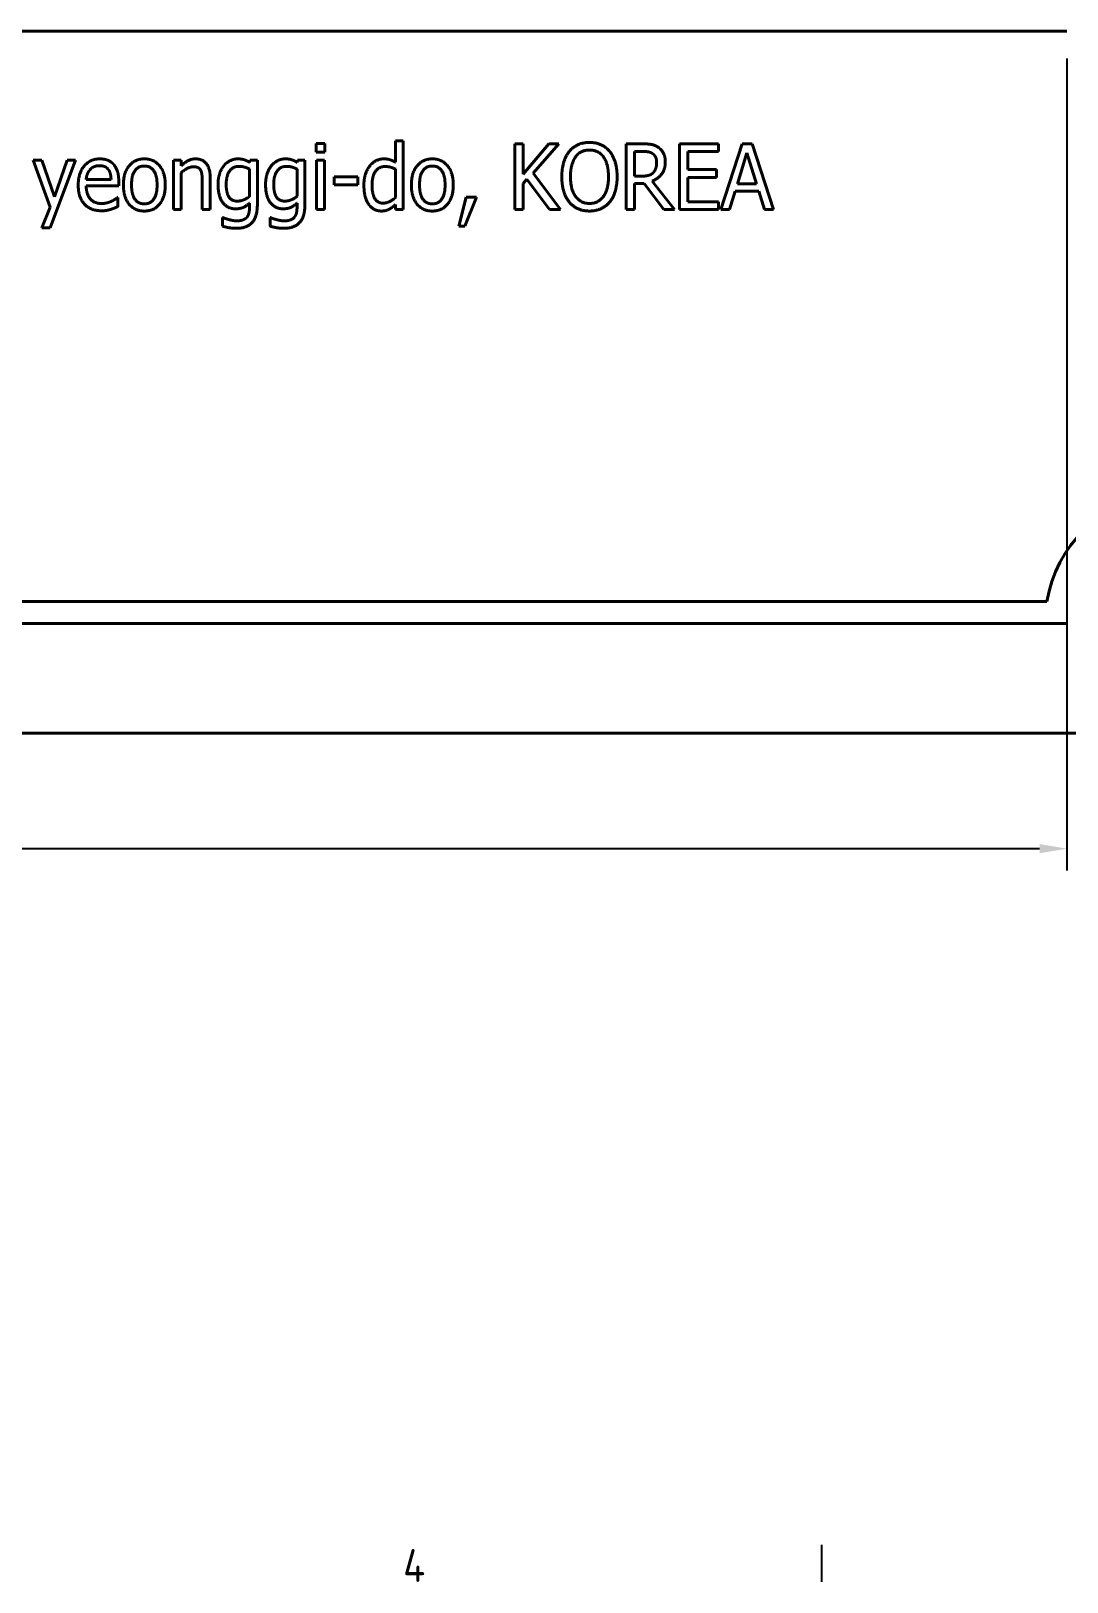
# Model space of a CAD drawing. Header units: millimetres. Extents: x 0 to 297, y 0 to 210.
# Drawn here: x 149.6 to 196.8, y 3.3 to 74 of the extents above; entities that cross this region are included whole.
import ezdxf

# ---------------------------------------------------------------- set-up
doc = ezdxf.new("R2010")
doc.units = ezdxf.units.MM
doc.header["$LTSCALE"] = 0.5
doc.layers.get('0').update_dxf_attribs({"color": 3, "lineweight": 25})
for name, color, linetype, lineweight in [('가시적인 것(ISO)', 3, 'Continuous', 40), ('경계(ISO)', 7, 'Continuous', 25), ('치수(ISO)', 2, 'Continuous', 25)]:
    doc.layers.add(name, color=color, linetype=linetype, lineweight=lineweight)
doc.styles.add('문자 텍스트_PSTEK_POSCO', font='isocp.shx')
doc.styles.add('치수 텍스트_PSTEK_POSCO', font='isocp.shx')
doc.dimstyles.new('치수_PSTEK_POSCO', dxfattribs={"dimscale": 0.5, "dimtxt": 3.5, "dimasz": 2.5, "dimexe": 2, "dimexo": 2.5, "dimgap": 1, "dimtad": 1, "dimrnd": 1e-08, "dimdsep": 46, "dimtxsty": '치수 텍스트_PSTEK_POSCO', "dimcen": 0.09, "dimdle": 10, "dimclrd": 7, "dimclre": 7, "dimclrt": 2, "dimadec": 1, "dimazin": 2, "dimtfac": 1, "dimtmove": 0, "dimatfit": 3, "dimfxl": 0, "dimtolj": 1, "dimlwd": -1, "dimlwe": -1, "dimarcsym": 0})

# ---------------------------------------------------------------- blocks, each defined once
blk = doc.blocks.new('경계 Default Border')
at = {"layer": '경계(ISO)'}
blk.add_line((371.25, 10), (371.25, 6.6), dxfattribs=at)
at = {"layer": '경계(ISO)', "color": 2, "insert": (333.1, 6.6), "char_height": 3, "attachment_point": 7, "style": '문자 텍스트_PSTEK_POSCO'}
blk.add_mtext('4', dxfattribs=at)
blk = doc.blocks.new('*D30')
at = {"layer": 'Defpoints', "color": 0}
for p in [(104.815, 73.988), (196.815, 73.988), (196.815, 36.723)]:
    blk.add_point(p, dxfattribs=at)
at = {"layer": '치수(ISO)', "color": 7}
for p, q in [((104.815, 72.738), (104.815, 35.723)), ((196.815, 72.738), (196.815, 35.723)), ((106.065, 36.723), (195.565, 36.723))]:
    blk.add_line(p, q, dxfattribs=at)
for points in [[(106.065, 36.932), (106.065, 36.515), (104.815, 36.723)], [(195.565, 36.932), (195.565, 36.515), (196.815, 36.723)]]:
    blk.add_solid(points, dxfattribs=at)
at = {"layer": '치수(ISO)', "color": 2, "insert": (144.768, 38.099), "char_height": 1.75, "attachment_point": 4, "style": '치수 텍스트_PSTEK_POSCO'}
blk.add_mtext('\\A1;92', dxfattribs=at)

msp = doc.modelspace()

# ---------------------------------------------------------------- linework, layer by layer
at = {"layer": '가시적인 것(ISO)'}
for p, q in [((196.8147, 73.9881), (104.8147, 73.9881)), ((162.5821, 68.4723), (162.5821, 68.8662)), ((162.5821, 68.8662), (162.9905, 68.8662)), ((162.9905, 68.8662), (162.9905, 68.4723)), ((166.1996, 68.008), (166.1996, 68.9804)), ((166.1996, 68.9804), (166.5594, 68.9804)), ((166.5594, 68.9804), (166.5594, 65.8467)), ((171.6477, 65.8467), (171.6477, 68.8467)), ((171.6477, 68.8467), (172.027, 68.8467)), ((172.027, 68.8467), (172.027, 67.4658)), ((172.027, 67.4658), (173.1939, 68.8467)), ((173.6558, 68.8467), (172.4767, 67.5072)), ((173.1939, 68.8467), (173.6558, 68.8467)), ((176.7215, 65.8467), (176.7215, 68.8467)), ((176.7215, 68.8467), (177.4557, 68.8467)), ((179.1526, 65.8467), (179.1526, 68.8467)), ((179.1526, 68.8467), (180.9346, 68.8467)), ((180.9346, 68.8467), (180.9346, 68.4918)), ((181.0416, 65.8467), (182.0019, 68.8467)), ((182.0019, 68.8467), (182.4711, 68.8467)), ((182.4711, 68.8467), (183.4314, 65.8467)), ((150.4654, 65.9585), (149.6899, 68.0979)), ((149.6899, 68.0979), (150.0788, 68.0979)), ((150.0788, 68.0979), (150.6599, 66.4326)), ((151.6177, 68.0979), (150.4678, 65.0177)), ((150.6599, 66.4326), (151.2409, 68.0979)), ((151.2409, 68.0979), (151.6177, 68.0979)), ((156.0788, 68.0979), (156.4387, 68.0979)), ((156.0788, 65.8467), (156.0788, 68.0979)), ((156.4387, 68.0979), (156.4387, 67.8475)), ((159.5505, 68.0031), (159.5724, 68.0979)), ((159.5724, 68.0979), (159.9103, 68.0979)), ((159.9103, 68.0979), (159.9103, 66.1044)), ((161.7166, 68.0031), (161.7385, 68.0979)), ((161.7385, 68.0979), (162.0764, 68.0979)), ((162.0764, 68.0979), (162.0764, 66.1044)), ((162.9905, 68.4723), (162.5821, 68.4723)), ((162.604, 65.8467), (162.604, 68.0979)), ((162.604, 68.0979), (162.9638, 68.0979)), ((162.9638, 68.0979), (162.9638, 65.8467)), ((177.1007, 68.5015), (177.1007, 67.3735)), ((177.4751, 68.5015), (177.1007, 68.5015)), ((180.9346, 68.4918), (179.5318, 68.4918)), ((179.5318, 68.4918), (179.5318, 67.6701)), ((182.2255, 68.4383), (181.7879, 67.0258)), ((182.6656, 67.0258), (182.2255, 68.4383)), ((152.1064, 67.2227), (153.2393, 67.2227)), ((156.4387, 67.5291), (156.4387, 65.8467)), ((157.7588, 67.3078), (157.7588, 65.8467)), ((159.5505, 66.4569), (159.5505, 67.6944)), ((161.7166, 66.4569), (161.7166, 67.6944)), ((163.4038, 66.9772), (163.4038, 67.3419)), ((163.4038, 67.3419), (164.4832, 67.3419)), ((164.4832, 67.3419), (164.4832, 66.9772)), ((166.1996, 66.3937), (166.1996, 67.6944)), ((172.1947, 67.2422), (172.027, 67.0453)), ((173.2328, 65.8467), (172.1947, 67.2422)), ((172.4767, 67.5072), (173.7239, 65.8467)), ((177.1007, 67.3735), (177.4338, 67.3735)), ((179.5318, 67.6701), (180.8398, 67.6701)), ((179.5318, 67.3151), (179.5318, 66.2017)), ((180.8398, 67.3151), (179.5318, 67.3151)), ((180.8398, 67.6701), (180.8398, 67.3151)), ((153.5894, 66.9334), (152.1064, 66.9334)), ((153.5894, 67.1401), (153.5894, 66.9334)), ((157.3989, 65.8467), (157.3989, 67.1303)), ((164.4832, 66.9772), (163.4038, 66.9772)), ((172.027, 67.0453), (172.027, 65.8467)), ((177.5335, 67.0404), (177.1007, 67.0404)), ((177.1007, 67.0404), (177.1007, 65.8467)), ((178.4354, 65.8467), (177.5335, 67.0404)), ((177.9127, 67.1522), (178.9265, 65.8467)), ((181.6834, 66.6855), (181.4257, 65.8467)), ((182.7725, 66.6855), (181.6834, 66.6855)), ((181.7879, 67.0258), (182.6656, 67.0258)), ((183.0302, 65.8467), (182.7725, 66.6855)), ((150.0837, 65.0177), (150.4654, 65.9585)), ((153.5262, 66.3986), (153.5481, 66.3986)), ((153.5481, 66.3986), (153.5481, 65.9853)), ((156.4387, 65.8467), (156.0788, 65.8467)), ((157.7588, 65.8467), (157.3989, 65.8467)), ((159.5505, 65.9488), (159.5505, 66.1457)), ((161.7166, 65.9488), (161.7166, 66.1457)), ((162.9638, 65.8467), (162.604, 65.8467)), ((166.1996, 65.8467), (166.1996, 66.0752)), ((166.5594, 65.8467), (166.1996, 65.8467)), ((169.0878, 65.1004), (169.4233, 66.4205)), ((169.9022, 66.4205), (169.3673, 65.1004)), ((169.4233, 66.4205), (169.9022, 66.4205)), ((172.027, 65.8467), (171.6477, 65.8467)), ((173.7239, 65.8467), (173.2328, 65.8467)), ((177.1007, 65.8467), (176.7215, 65.8467)), ((178.9265, 65.8467), (178.4354, 65.8467)), ((180.9346, 65.8467), (179.1526, 65.8467)), ((179.5318, 66.2017), (180.9346, 66.2017)), ((180.9346, 66.2017), (180.9346, 65.8467)), ((181.4257, 65.8467), (181.0416, 65.8467)), ((183.4314, 65.8467), (183.0302, 65.8467)), ((158.3203, 65.0931), (158.3203, 65.4869)), ((158.3203, 65.4869), (158.3398, 65.4869)), ((160.4865, 65.0931), (160.4865, 65.4869)), ((160.4865, 65.4869), (160.5059, 65.4869)), ((169.3673, 65.1004), (169.0878, 65.1004)), ((150.4678, 65.0177), (150.0837, 65.0177)), ((195.8986, 47.9881), (57.7307, 47.9881)), ((56.8147, 46.9881), (196.8147, 46.9881)), ((206.8147, 41.9881), (46.8147, 41.9881))]:
    msp.add_line(p, q, dxfattribs=at)
msp.add_arc((201.8147, 46.9881), 6, 99.594068, 170.405932, dxfattribs=at)
for points in [[(174.1299, 68.5039), (174.2952, 68.7033), (174.7596, 68.9099), (175.0464, 68.9099)], [(175.0464, 68.9099), (175.3382, 68.9099), (175.8049, 68.696), (175.9654, 68.5039)], [(177.4557, 68.8467), (177.7012, 68.8467), (178.0318, 68.7908), (178.1801, 68.6887)], [(178.1801, 68.6887), (178.3284, 68.5866), (178.5035, 68.2681), (178.5035, 68.0323)], [(151.7417, 66.9602), (151.7417, 67.5096), (152.2887, 68.1611), (152.7312, 68.1611)], [(152.7312, 68.1611), (152.9305, 68.1611), (153.2369, 68.0396), (153.3511, 67.9107)], [(153.3511, 67.9107), (153.4678, 67.7819), (153.5894, 67.4099), (153.5894, 67.1401)], [(153.8009, 66.9723), (153.8009, 67.5363), (154.326, 68.1611), (154.7563, 68.1611)], [(154.7563, 68.1611), (155.1891, 68.1611), (155.7093, 67.5388), (155.7093, 66.9723)], [(156.4387, 67.8475), (156.5991, 68.0007), (156.9127, 68.1611), (157.0878, 68.1611)], [(157.0878, 68.1611), (157.4038, 68.1611), (157.7588, 67.7235), (157.7588, 67.3078)], [(158.3908, 67.8597), (158.5124, 68.0031), (158.843, 68.1611), (159.0181, 68.1611)], [(159.0181, 68.1611), (159.1858, 68.1611), (159.4289, 68.0785), (159.5505, 68.0031)], [(160.557, 67.8597), (160.6785, 68.0031), (161.0092, 68.1611), (161.1842, 68.1611)], [(161.1842, 68.1611), (161.3519, 68.1611), (161.5951, 68.0785), (161.7166, 68.0031)], [(165.04, 67.8475), (165.1566, 67.9934), (165.4873, 68.1611), (165.6696, 68.1611)], [(165.6696, 68.1611), (165.8301, 68.1611), (166.0683, 68.0858), (166.1996, 68.008)], [(166.9289, 66.9723), (166.9289, 67.5363), (167.4541, 68.1611), (167.8844, 68.1611)], [(167.8844, 68.1611), (168.3171, 68.1611), (168.8374, 67.5388), (168.8374, 66.9723)], [(173.7871, 67.3467), (173.7871, 67.7235), (173.9646, 68.2973), (174.1299, 68.5039)], [(174.4143, 68.2535), (174.3025, 68.1004), (174.181, 67.6385), (174.181, 67.3467)], [(175.0489, 68.5647), (174.8422, 68.5647), (174.5335, 68.414), (174.4143, 68.2535)], [(175.681, 68.2535), (175.5667, 68.4091), (175.2482, 68.5647), (175.0489, 68.5647)], [(175.9143, 67.3467), (175.9143, 67.6433), (175.7928, 68.1028), (175.681, 68.2535)], [(175.9654, 68.5039), (176.1283, 68.3046), (176.3082, 67.7211), (176.3082, 67.3467)], [(177.9297, 68.3994), (177.8495, 68.4553), (177.6356, 68.5015), (177.4751, 68.5015)], [(178.5035, 68.0323), (178.5035, 67.7041), (178.1874, 67.2592), (177.9127, 67.1522)], [(178.1096, 68.0007), (178.1096, 68.132), (178.0221, 68.3338), (177.9297, 68.3994)], [(177.9492, 67.5291), (178.0318, 67.6117), (178.1096, 67.8451), (178.1096, 68.0007)], [(152.2839, 67.6725), (152.2012, 67.5825), (152.1186, 67.3662), (152.1064, 67.2227)], [(152.7093, 67.85), (152.5659, 67.85), (152.3641, 67.76), (152.2839, 67.6725)], [(153.1177, 67.6749), (153.0545, 67.76), (152.8552, 67.85), (152.7093, 67.85)], [(153.2393, 67.2227), (153.2344, 67.3759), (153.1737, 67.5996), (153.1177, 67.6749)], [(154.7563, 67.8354), (154.4767, 67.8354), (154.1729, 67.4099), (154.1729, 66.9723)], [(155.3374, 66.9723), (155.3374, 67.4099), (155.0359, 67.8354), (154.7563, 67.8354)], [(156.9929, 67.8013), (156.8592, 67.8013), (156.5748, 67.6506), (156.4387, 67.5291)], [(157.3309, 67.6336), (157.2871, 67.7187), (157.1291, 67.8013), (156.9929, 67.8013)], [(157.3989, 67.1303), (157.3989, 67.2859), (157.3698, 67.5534), (157.3309, 67.6336)], [(158.1161, 66.9942), (158.1161, 67.2738), (158.2644, 67.7065), (158.3908, 67.8597)], [(159.0764, 67.8208), (158.8017, 67.8208), (158.4881, 67.3978), (158.4881, 67.0015)], [(159.5505, 67.6944), (159.4168, 67.7624), (159.1882, 67.8208), (159.0764, 67.8208)], [(160.2823, 66.9942), (160.2823, 67.2738), (160.4306, 67.7065), (160.557, 67.8597)], [(161.2425, 67.8208), (160.9678, 67.8208), (160.6542, 67.3978), (160.6542, 67.0015)], [(161.7166, 67.6944), (161.5829, 67.7624), (161.3544, 67.8208), (161.2425, 67.8208)], [(164.7652, 66.9553), (164.7652, 67.2519), (164.9111, 67.6846), (165.04, 67.8475)], [(165.728, 67.8135), (165.4508, 67.8135), (165.1372, 67.3759), (165.1372, 66.9626)], [(166.1996, 67.6944), (166.0659, 67.7624), (165.8519, 67.8135), (165.728, 67.8135)], [(167.8844, 67.8354), (167.6048, 67.8354), (167.3009, 67.4099), (167.3009, 66.9723)], [(168.4654, 66.9723), (168.4654, 67.4099), (168.1639, 67.8354), (167.8844, 67.8354)], [(174.1275, 66.1919), (173.9622, 66.3913), (173.7871, 66.9772), (173.7871, 67.3467)], [(174.181, 67.3467), (174.181, 66.756), (174.6526, 66.1287), (175.0489, 66.1287)], [(175.0489, 66.1287), (175.4451, 66.1287), (175.9143, 66.756), (175.9143, 67.3467)], [(176.3082, 67.3467), (176.3082, 66.982), (176.1331, 66.3913), (175.9654, 66.1919)], [(177.4338, 67.3735), (177.5967, 67.3735), (177.8568, 67.4342), (177.9492, 67.5291)], [(152.8163, 65.7957), (152.3058, 65.7957), (151.7417, 66.401), (151.7417, 66.9602)], [(152.1064, 66.9334), (152.1064, 66.542), (152.4808, 66.1263), (152.8139, 66.1263)], [(154.7563, 65.7835), (154.3114, 65.7835), (153.8009, 66.4229), (153.8009, 66.9723)], [(154.1729, 66.9723), (154.1729, 66.5469), (154.4767, 66.1093), (154.7563, 66.1093)], [(155.7093, 66.9723), (155.7093, 66.4034), (155.1891, 65.7835), (154.7563, 65.7835)], [(154.7563, 66.1093), (155.0335, 66.1093), (155.3374, 66.5396), (155.3374, 66.9723)], [(158.9135, 65.8856), (158.5489, 65.8856), (158.1161, 66.4569), (158.1161, 66.9942)], [(158.4881, 67.0015), (158.4881, 66.6271), (158.7263, 66.2357), (158.9962, 66.2357)], [(158.9962, 66.2357), (159.1348, 66.2357), (159.4314, 66.3524), (159.5505, 66.4569)], [(161.0797, 65.8856), (160.715, 65.8856), (160.2823, 66.4569), (160.2823, 66.9942)], [(160.6542, 67.0015), (160.6542, 66.6271), (160.8925, 66.2357), (161.1623, 66.2357)], [(161.1623, 66.2357), (161.3009, 66.2357), (161.5975, 66.3524), (161.7166, 66.4569)], [(164.9865, 66.085), (164.8795, 66.2333), (164.7652, 66.6709), (164.7652, 66.9553)], [(165.1372, 66.9626), (165.1372, 66.5639), (165.3779, 66.1433), (165.6453, 66.1433)], [(167.8844, 65.7835), (167.4395, 65.7835), (166.9289, 66.4229), (166.9289, 66.9723)], [(167.3009, 66.9723), (167.3009, 66.5469), (167.6048, 66.1093), (167.8844, 66.1093)], [(168.8374, 66.9723), (168.8374, 66.4034), (168.3171, 65.7835), (167.8844, 65.7835)], [(167.8844, 66.1093), (168.1615, 66.1093), (168.4654, 66.5396), (168.4654, 66.9723)], [(152.8139, 66.1263), (152.9305, 66.1263), (153.1591, 66.1822), (153.2515, 66.226)], [(153.2223, 65.8589), (153.1177, 65.8273), (152.9476, 65.7957), (152.8163, 65.7957)], [(153.5481, 65.9853), (153.4848, 65.9585), (153.2976, 65.8808), (153.2223, 65.8589)], [(153.2515, 66.226), (153.3487, 66.2746), (153.4824, 66.3597), (153.5262, 66.3986)], [(159.5505, 66.1457), (159.4046, 66.012), (159.125, 65.8856), (158.9135, 65.8856)], [(159.9103, 66.1044), (159.9103, 65.5307), (159.4362, 64.9958), (158.9476, 64.9958)], [(159.4387, 65.5112), (159.5019, 65.5939), (159.5505, 65.8103), (159.5505, 65.9488)], [(161.7166, 66.1457), (161.5707, 66.012), (161.2912, 65.8856), (161.0797, 65.8856)], [(162.0764, 66.1044), (162.0764, 65.5307), (161.6023, 64.9958), (161.1137, 64.9958)], [(161.6048, 65.5112), (161.668, 65.5939), (161.7166, 65.8103), (161.7166, 65.9488)], [(165.5602, 65.7835), (165.3852, 65.7835), (165.0886, 65.9367), (164.9865, 66.085)], [(165.9103, 65.8637), (165.8349, 65.8248), (165.6696, 65.7835), (165.5602, 65.7835)], [(165.6453, 66.1433), (165.7863, 66.1433), (166.0732, 66.2795), (166.1996, 66.3937)], [(166.1996, 66.0752), (166.1145, 66.0023), (165.9929, 65.9051), (165.9103, 65.8637)], [(175.0464, 65.7835), (174.7571, 65.7835), (174.2952, 65.9902), (174.1275, 66.1919)], [(175.9654, 66.1919), (175.7904, 65.9829), (175.326, 65.7835), (175.0464, 65.7835)], [(158.9476, 64.9958), (158.7895, 64.9958), (158.4613, 65.0493), (158.3203, 65.0931)], [(158.3398, 65.4869), (158.3763, 65.4699), (158.5173, 65.4164), (158.6072, 65.3945)], [(158.6072, 65.3945), (158.7069, 65.3678), (158.8771, 65.3362), (158.9767, 65.3362)], [(158.9767, 65.3362), (159.1421, 65.3362), (159.373, 65.4286), (159.4387, 65.5112)], [(161.1137, 64.9958), (160.9557, 64.9958), (160.6275, 65.0493), (160.4865, 65.0931)], [(160.5059, 65.4869), (160.5424, 65.4699), (160.6834, 65.4164), (160.7733, 65.3945)], [(160.7733, 65.3945), (160.873, 65.3678), (161.0432, 65.3362), (161.1429, 65.3362)], [(161.1429, 65.3362), (161.3082, 65.3362), (161.5391, 65.4286), (161.6048, 65.5112)]]:
    msp.add_open_spline(points, degree=2, dxfattribs=at)

# ---------------------------------------------------------------- block references
at = {"xscale": 0.5, "yscale": 0.5, "zscale": 0.5}
msp.add_blockref('경계 Default Border', (0, 0), dxfattribs=at)

# ---------------------------------------------------------------- dimensions: what is measured, and where the dimension line sits
at = {"layer": '치수(ISO)', "color": 7}
dim = msp.add_linear_dim(base=(196.8147, 36.7234), p1=(104.8147, 73.9881), p2=(196.8147, 73.9881), angle=180, dimstyle='치수_PSTEK_POSCO', override={"dimdec": 2, "dimtp": 0, "dimtm": 0, "dimtdec": 2, "dimtofl": 0, "dimatfit": 1}, dxfattribs=at)
dim.commit()
dim.dimension.update_dxf_attribs({"geometry": '*D30', "text_midpoint": (145.8197, 36.7234), "dimtype": 160})

doc.saveas('drawing.dxf')
